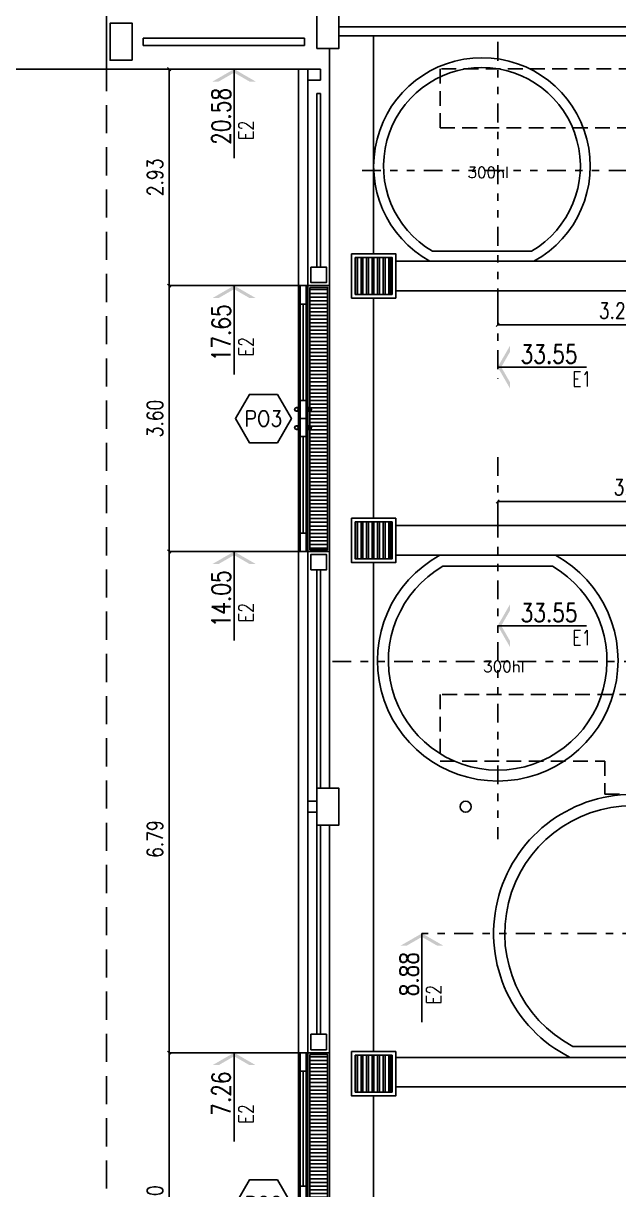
# Model space of a CAD drawing. Extents: x 3 to 114, y 126 to 173.
# Drawn here: x 19.88 to 27.94, y 144.2 to 159.99 of the extents above; entities that cross this region are included whole.
import ezdxf
from ezdxf.enums import TextEntityAlignment as Align

# ---------------------------------------------------------------- set-up
doc = ezdxf.new("R2010")
doc.units = 0
doc.header["$LTSCALE"] = 0.02
doc.header["$MEASUREMENT"] = 0
doc.header["$PDMODE"] = 35
for name, pattern in [('DIVIDE', [31.75, 12.7, -6.35, 0, -6.35, 0, -6.35]), ('HIDDEN', [9.525, 6.35, -3.175]), ('TRAZOS2', [0.375, 0.25, -0.125])]:
    doc.linetypes.add(name, pattern=pattern)
doc.layers.get('0').update_dxf_attribs({"linetype": 'CONTINUOUS'})
doc.layers.get('Defpoints').update_dxf_attribs({"linetype": 'CONTINUOUS'})
for name, color, linetype in [('-alisado-ferrite rojo', 24, 'CONTINUOUS'), ('-LOCAL-TXT', 3, 'CONTINUOUS'), ('-REJILLAS', 8, 'CONTINUOUS'), ('-tabique-tanque', 5, 'CONTINUOUS'), ('10-1-COTA-ACUM-100', 2, 'CONTINUOUS'), ('10-2-COTA-ACUM-100', 2, 'CONTINUOUS'), ('10-CARP-INSE-SIMB', 2, 'CONTINUOUS'), ('10-COTA-PARC-100', 4, 'CONTINUOUS'), ('columnas', 6, 'CONTINUOUS'), ('EJES-TANQUES', 1, 'TRAZOS2'), ('ladrillo', 30, 'CONTINUOUS'), ('PROYECCION', 7, 'HIDDEN'), ('VISTA-3', 8, 'CONTINUOUS')]:
    doc.layers.add(name, color=color, linetype=linetype)
doc.styles.add('COTAS', font='ROMANS.shx', dxfattribs={"width": 0.8})
doc.styles.add('NICO', font='romans.shx', dxfattribs={"height": 0.2})
doc.styles.add('ROMANS', font='romans')
doc.dimstyles.new('COTA-S-S-2-50', dxfattribs={"dimscale": 0.5, "dimtxt": 0.25, "dimasz": 0.05, "dimexe": 0, "dimexo": 0, "dimgap": 0.1, "dimtad": 1, "dimzin": 4, "dimdsep": 46, "dimtxsty": 'COTAS', "dimblk": 'OBLIQUE', "dimblk1": 'NONE', "dimblk2": 'M2_COTA', "dimcen": 0.1, "dimclrd": 2, "dimclre": 2, "dimclrt": 2, "dimadec": 0, "dimazin": 0, "dimtfac": 1, "dimtix": 1, "dimtmove": 2, "dimatfit": 3, "dimldrblk": 'M2_COTA', "dimfxl": 0, "dimtolj": 1, "dimtzin": 0, "dimarcsym": 0})

# ---------------------------------------------------------------- blocks, each defined once
blk = doc.blocks.new('FLE-A-ID')
at = {"linetype": 'ByBlock'}
blk.add_line((1.204, 0), (0, 0), dxfattribs=at)
for points in [[(0.168, 0.292), (0.168, 0.208), (0, 0), (0.048, 0)], [(0.168, -0.292), (0.168, -0.208), (0, 0), (0.048, 0)]]:
    blk.add_solid(points)
at = {"style": 'COTAS', "width": 0.8}
blk.add_attdef('NUMEJE', (1.204, 0.262), '', height=0.2, rotation=180, dxfattribs=at)
blk.add_attdef('ACUTA', text='', height=0.25, rotation=180, dxfattribs=at).set_placement((0.333, -0.05), align=Align.RIGHT)
blk = doc.blocks.new('_OBLIQUE')
at = {"color": 0, "linetype": 'ByBlock'}
blk.add_line((-0.5, -0.5), (0.5, 0.5), dxfattribs=at)
blk = doc.blocks.new('*D26')
at = {"layer": '10-COTA-PARC-100', "color": 2, "lineweight": -2}
for p, q in [((21, 159.369), (19.35, 159.369)), ((19.35, 159.369), (19.35, 139.399)), ((21, 139.399), (19.35, 139.399))]:
    blk.add_line(p, q, dxfattribs=at)
at = {"layer": 'Defpoints', "color": 0}
for p in [(21, 159.369), (19.35, 139.399), (21, 139.399)]:
    blk.add_point(p, dxfattribs=at)
at = {"layer": '10-COTA-PARC-100', "color": 2, "lineweight": -2, "xscale": 0.0425, "yscale": 0.0425, "zscale": 0.0425}
for p, rotation in [((19.35, 159.369), 90), ((19.35, 139.399), 270)]:
    blk.add_blockref('_OBLIQUE', p, dxfattribs=dict(at, rotation=rotation))
at = {"layer": '10-COTA-PARC-100', "color": 2, "insert": (19.159, 148.884), "char_height": 0.2125, "attachment_point": 5, "rotation": 90, "style": 'COTAS'}
blk.add_mtext('\\A1;19.97', dxfattribs=at)
blk = doc.blocks.new('_None')
blk = doc.blocks.new('M2_COTA')
for p, q in [((-1, 0), (0, 0)), ((0, 1), (0, -1))]:
    blk.add_line(p, q)
at = {"const_width": 0.2}
blk.add_lwpolyline([(-1, -1), (1, 1)], dxfattribs=at)
blk = doc.blocks.new('*D92')
at = {"layer": '10-COTA-PARC-100', "color": 2, "lineweight": -2}
for p, q in [((23.23, 156.438), (21.85, 156.438)), ((21.85, 156.438), (21.85, 152.838)), ((23.23, 152.838), (21.85, 152.838))]:
    blk.add_line(p, q, dxfattribs=at)
at = {"layer": 'Defpoints', "color": 0}
for p in [(23.23, 156.438), (21.85, 152.838), (23.23, 152.838)]:
    blk.add_point(p, dxfattribs=at)
at = {"layer": '10-COTA-PARC-100', "color": 2, "lineweight": -2, "xscale": 0.0425, "yscale": 0.0425, "zscale": 0.0425}
for p, rotation in [((21.85, 156.438), 90), ((21.85, 152.838), 270)]:
    blk.add_blockref('_OBLIQUE', p, dxfattribs=dict(at, rotation=rotation))
at = {"layer": '10-COTA-PARC-100', "color": 2, "insert": (21.659, 154.638), "char_height": 0.2125, "attachment_point": 5, "rotation": 90, "style": 'COTAS'}
blk.add_mtext('\\A1;3.60', dxfattribs=at)
blk = doc.blocks.new('*D93')
at = {"layer": '10-COTA-PARC-100', "color": 2, "lineweight": -2}
for p, q in [((22.45, 159.369), (21.85, 159.369)), ((21.85, 156.438), (21.85, 159.369)), ((23.23, 156.438), (21.85, 156.438))]:
    blk.add_line(p, q, dxfattribs=at)
at = {"layer": 'Defpoints', "color": 0}
for p in [(21.85, 159.369), (22.45, 159.369), (23.23, 156.438)]:
    blk.add_point(p, dxfattribs=at)
at = {"layer": '10-COTA-PARC-100', "color": 2, "lineweight": -2, "xscale": 0.0425, "yscale": 0.0425, "zscale": 0.0425}
for p, rotation in [((21.85, 159.369), 90), ((21.85, 156.438), 270)]:
    blk.add_blockref('_OBLIQUE', p, dxfattribs=dict(at, rotation=rotation))
at = {"layer": '10-COTA-PARC-100', "color": 2, "insert": (21.659, 157.903), "char_height": 0.2125, "attachment_point": 5, "rotation": 90, "style": 'COTAS'}
blk.add_mtext('\\A1;2.93', dxfattribs=at)
blk = doc.blocks.new('*D94')
at = {"layer": '10-COTA-PARC-100', "color": 2, "lineweight": -2}
for p, q in [((23.23, 152.838), (21.85, 152.838)), ((21.85, 152.838), (21.85, 146.053)), ((23.23, 146.053), (21.85, 146.053))]:
    blk.add_line(p, q, dxfattribs=at)
at = {"layer": 'Defpoints', "color": 0}
for p in [(23.23, 152.838), (21.85, 146.053), (23.23, 146.053)]:
    blk.add_point(p, dxfattribs=at)
at = {"layer": '10-COTA-PARC-100', "color": 2, "lineweight": -2, "xscale": 0.0425, "yscale": 0.0425, "zscale": 0.0425}
for p, rotation in [((21.85, 152.838), 90), ((21.85, 146.053), 270)]:
    blk.add_blockref('_OBLIQUE', p, dxfattribs=dict(at, rotation=rotation))
at = {"layer": '10-COTA-PARC-100', "color": 2, "insert": (21.659, 148.945), "char_height": 0.2125, "attachment_point": 5, "rotation": 90, "style": 'COTAS'}
blk.add_mtext('\\A1;6.79', dxfattribs=at)
blk = doc.blocks.new('*D95')
at = {"layer": '10-COTA-PARC-100', "color": 2, "lineweight": -2}
for p, q in [((23.23, 146.053), (21.85, 146.053)), ((21.85, 146.053), (21.85, 141.953)), ((23.23, 141.953), (21.85, 141.953))]:
    blk.add_line(p, q, dxfattribs=at)
at = {"layer": 'Defpoints', "color": 0}
for p in [(23.23, 146.053), (21.85, 141.953), (23.23, 141.953)]:
    blk.add_point(p, dxfattribs=at)
at = {"layer": '10-COTA-PARC-100', "color": 2, "lineweight": -2, "xscale": 0.0425, "yscale": 0.0425, "zscale": 0.0425}
for p, rotation in [((21.85, 146.053), 90), ((21.85, 141.953), 270)]:
    blk.add_blockref('_OBLIQUE', p, dxfattribs=dict(at, rotation=rotation))
at = {"layer": '10-COTA-PARC-100', "color": 2, "insert": (21.659, 144.003), "char_height": 0.2125, "attachment_point": 5, "rotation": 90, "style": 'COTAS'}
blk.add_mtext('\\A1;4.10', dxfattribs=at)
blk = doc.blocks.new('*D111')
at = {"layer": '10-COTA-PARC-100', "color": 2, "lineweight": -2}
for p, q in [((26.3, 156.369), (26.3, 155.907)), ((29.55, 156.369), (29.55, 155.907)), ((29.55, 155.907), (26.3, 155.907))]:
    blk.add_line(p, q, dxfattribs=at)
at = {"layer": 'Defpoints', "color": 0}
for p in [(26.3, 156.369, 0), (29.55, 156.369), (26.3, 155.907)]:
    blk.add_point(p, dxfattribs=at)
at = {"layer": '10-COTA-PARC-100', "color": 2, "lineweight": -2, "xscale": 0.0425, "yscale": 0.0425, "zscale": 0.0425, "rotation": 180}
blk.add_blockref('_OBLIQUE', (26.3, 155.907), dxfattribs=at)
at = {"layer": '10-COTA-PARC-100', "color": 2, "lineweight": -2, "xscale": 0.0425, "yscale": 0.0425, "zscale": 0.0425}
blk.add_blockref('_OBLIQUE', (29.55, 155.907), dxfattribs=at)
at = {"layer": '10-COTA-PARC-100', "color": 2, "insert": (27.925, 156.098), "char_height": 0.2125, "attachment_point": 5, "style": 'COTAS'}
blk.add_mtext('\\A1;3.25', dxfattribs=at)
blk = doc.blocks.new('*D119')
at = {"layer": '10-COTA-PARC-100', "color": 2, "lineweight": -2}
for p, q in [((26.3, 153.189), (26.3, 153.516)), ((29.95, 153.516), (26.3, 153.516)), ((29.95, 153.189), (29.95, 153.516))]:
    blk.add_line(p, q, dxfattribs=at)
at = {"layer": 'Defpoints', "color": 0}
for p in [(26.3, 153.516), (26.3, 153.189, 0), (29.95, 153.189, 0)]:
    blk.add_point(p, dxfattribs=at)
at = {"layer": '10-COTA-PARC-100', "color": 2, "lineweight": -2, "xscale": 0.0425, "yscale": 0.0425, "zscale": 0.0425, "rotation": 180}
blk.add_blockref('_OBLIQUE', (26.3, 153.516), dxfattribs=at)
at = {"layer": '10-COTA-PARC-100', "color": 2, "lineweight": -2, "xscale": 0.0425, "yscale": 0.0425, "zscale": 0.0425}
blk.add_blockref('_OBLIQUE', (29.95, 153.516), dxfattribs=at)
at = {"layer": '10-COTA-PARC-100', "color": 2, "insert": (28.125, 153.708), "char_height": 0.2125, "attachment_point": 5, "style": 'COTAS'}
blk.add_mtext('\\A1;3.65', dxfattribs=at)
blk = doc.blocks.new('CARP-SI0')
blk.add_lwpolyline([(-0.224, 0.388), (-0.449, 0), (-0.224, -0.388), (0.224, -0.388), (0.449, 0), (0.224, 0.388)], close=True)
at = {"style": 'ROMANS', "width": 0.9}
blk.add_attdef('CARP', text='', height=0.25, dxfattribs=at).set_placement((0, 0), align=Align.MIDDLE)
at = {"style": 'ROMANS', "flags": 1}
for tag, p in [('MURO', (0.042, -0.598)), ('L-VANO', (-0.005, -0.936)), ('A-VANO', (0.005, -1.349))]:
    blk.add_attdef(tag, text='', height=0.25, dxfattribs=at).set_placement(p, align=Align.MIDDLE)

msp = doc.modelspace()

# ---------------------------------------------------------------- hatches: boundary and pattern name
at = {"layer": '-REJILLAS'}
h = msp.add_hatch(dxfattribs=at)
h.set_pattern_fill('ANSI32', color=256, scale=0.2, angle=585, style=0)
h.set_pattern_definition([(90, (-20722.350985, -2088.87836), (-0.075, 4e-12), []), (90, (-20722.325985, -2088.85336), (-0.075, 4e-12), [])])
h.paths.add_polyline_path([(24.37, 156.819), (24.37, 156.319), (24.87, 156.319), (24.87, 156.819)])
h = msp.add_hatch(dxfattribs=at)
h.set_pattern_fill('ANSI32', color=256, scale=0.2, angle=585, style=0)
h.set_pattern_definition([(90, (-20722.350985, -2092.45836), (-0.075, 4e-12), []), (90, (-20722.325985, -2092.43336), (-0.075, 4e-12), [])])
h.paths.add_polyline_path([(24.37, 153.239), (24.37, 152.739), (24.87, 152.739), (24.87, 153.239)])
h = msp.add_hatch(dxfattribs=at)
h.set_pattern_fill('ANSI32', color=256, scale=0.2, angle=585, style=0)
h.set_pattern_definition([(90, (-20722.350985, -2099.67836), (-0.075, 4e-12), []), (90, (-20722.325985, -2099.65336), (-0.075, 4e-12), [])])
h.paths.add_polyline_path([(24.37, 146.019), (24.37, 145.519), (24.87, 145.519), (24.87, 146.019)])
at = {"layer": 'VISTA-3'}
h = msp.add_hatch(dxfattribs=at)
h.set_pattern_fill('_USER', color=256, scale=0.05, style=0, pattern_type=0)
h.set_pattern_definition([(0, (-1e-09, 35.68335), (0, 0.05), [])])
h.paths.add_polyline_path([(23.755, 156.413), (23.995, 156.413), (23.995, 152.863), (23.755, 152.863)])
h = msp.add_hatch(dxfattribs=at)
h.set_pattern_fill('_USER', color=256, scale=0.05, style=0, pattern_type=0)
h.set_pattern_definition([(0, (-1e-09, 25.297845), (0, 0.05), [])])
h.paths.add_polyline_path([(23.755, 146.028), (23.995, 146.028), (23.995, 141.978), (23.755, 141.978)])

# ---------------------------------------------------------------- linework, layer by layer
at = {"layer": '-alisado-ferrite rojo', "color": 0, "extrusion": (0, 0, -1)}
msp.add_lwpolyline([(-24.92, 156.369), (-53.1, 156.369), (-53.1, 156.769), (-24.92, 156.769)], close=True, dxfattribs=at)
at = {"layer": '-alisado-ferrite rojo', "extrusion": (0, 0, -1), "elevation": 0}
msp.add_lwpolyline([(-24.92, 153.189), (-53.85, 153.189), (-53.85, 152.789), (-24.92, 152.789)], close=True, dxfattribs=at)
at = {"layer": '-REJILLAS'}
for p, q in [((24.62, 156.869), (24.62, 159.819)), ((24.62, 153.289, 0), (24.62, 156.269)), ((24.62, 146.069), (24.62, 152.689, 0)), ((24.62, 142.509), (24.62, 145.469))]:
    msp.add_line(p, q, dxfattribs=at)
at = {"layer": '-REJILLAS', "color": 7}
msp.add_lwpolyline([(21, 159.369), (6, 159.369), (6, 139.399), (17.775, 139.399)], dxfattribs=at)
for points in [[(24.32, 156.869), (24.92, 156.869), (24.92, 156.269), (24.32, 156.269)], [(24.37, 156.819), (24.87, 156.819), (24.87, 156.319), (24.37, 156.319)], [(23.73, 156.438), (24.02, 156.438), (24.02, 152.838), (23.73, 152.838)], [(23.755, 156.413), (23.995, 156.413), (23.995, 152.863), (23.755, 152.863)], [(24.32, 146.069), (24.92, 146.069), (24.92, 145.469), (24.32, 145.469)], [(23.73, 146.053), (24.02, 146.053), (24.02, 141.953), (23.73, 141.953)], [(23.755, 146.028), (23.995, 146.028), (23.995, 141.978), (23.755, 141.978)], [(24.37, 146.019), (24.87, 146.019), (24.87, 145.519), (24.37, 145.519)]]:
    msp.add_lwpolyline(points, close=True, dxfattribs=at)
at = {"layer": '-REJILLAS', "color": 0}
for points in [[(53.1, 156.769), (24.92, 156.769)], [(24.92, 156.369), (53.1, 156.369)]]:
    msp.add_lwpolyline(points, dxfattribs=at)
at = {"layer": '-REJILLAS', "color": 7, "elevation": 0}
for points in [[(24.32, 153.289), (24.92, 153.289), (24.92, 152.689), (24.32, 152.689)], [(24.37, 153.239), (24.87, 153.239), (24.87, 152.739), (24.37, 152.739)]]:
    msp.add_lwpolyline(points, close=True, dxfattribs=at)
for points in [[(24.92, 152.789), (53.85, 152.789), (53.85, 153.189), (24.92, 153.189)], [(24.92, 145.589), (53.85, 145.589), (53.85, 145.989), (24.92, 145.989)]]:
    msp.add_lwpolyline(points, dxfattribs=at)
at = {"layer": '-tabique-tanque', "color": 3}
for points in [[(25.383, 156.769, -3.911521), (26.791, 156.769)], [(25.418, 156.904, -3.714835), (26.756, 156.904)]]:
    msp.add_lwpolyline(points, format="xyb", close=True, dxfattribs=at)
at = {"layer": '-tabique-tanque', "elevation": 0}
for points in [[(27.082, 152.789, -3.911521), (25.518, 152.789)], [(27.043, 152.639, -3.714835), (25.557, 152.639)], [(28.969, 145.989), (27.281, 145.989, -4.219005)], [(28.932, 146.139), (27.318, 146.139, -4.037326)]]:
    msp.add_lwpolyline(points, format="xyb", close=True, dxfattribs=at)
msp.add_circle((25.866, 149.383, 0), 0.075)
at = {"layer": '10-2-COTA-ACUM-100'}
for p, q in [((23.73, 156.438), (22.73, 156.438)), ((23.73, 152.838), (22.73, 152.838)), ((23.73, 146.053), (22.73, 146.053))]:
    msp.add_line(p, q, dxfattribs=at)
at = {"layer": 'columnas'}
for points in [[(23.85, 159.649), (24.15, 159.649), (24.15, 160.109), (23.85, 160.109)], [(21.35, 159.489), (21.05, 159.489), (21.05, 159.989), (21.35, 159.989)], [(23.77, 156.688), (23.77, 156.478), (23.98, 156.478), (23.98, 156.688)], [(23.77, 152.588), (23.77, 152.798), (23.98, 152.798), (23.98, 152.588)], [(23.85, 149.634), (24.15, 149.634), (24.15, 149.134), (23.85, 149.134)], [(23.77, 146.303), (23.77, 146.093), (23.98, 146.093), (23.98, 146.303)]]:
    msp.add_lwpolyline(points, close=True, dxfattribs=at)
at = {"layer": 'EJES-TANQUES', "linetype": 'DIVIDE'}
for p, q in [((26.3, 159.737, 0), (26.3, 155.176, 0)), ((24.463, 157.997, 0), (34.913, 157.997, 0)), ((26.3, 154.116, 0), (26.3, 148.944, 0)), ((24.063, 151.349, 0), (53.85, 151.359)), ((30.976, 147.669, 0), (25.274, 147.669, 0))]:
    msp.add_line(p, q, dxfattribs=at)
at = {"layer": 'ladrillo', "color": 3}
for p, q in [((21, 159.819), (21, 160.109)), ((21, 160.109), (21, 159.369)), ((21, 159.369), (23.9, 159.369)), ((23.9, 159.369), (23.9, 159.219)), ((23.73, 159.219), (23.9, 159.219)), ((23.85, 149.459), (23.73, 149.459)), ((23.73, 146.053), (23.73, 149.309)), ((23.85, 149.309), (23.73, 149.309)), ((24.02, 146.053), (23.73, 146.053))]:
    msp.add_line(p, q, dxfattribs=at)
at = {"layer": 'ladrillo', "color": 2}
for p, q in [((23.683, 159.79), (21.5, 159.79)), ((21.5, 159.79), (21.5, 159.688)), ((23.683, 159.688), (21.5, 159.688)), ((23.683, 159.79), (23.683, 159.688)), ((23.85, 159.039), (23.85, 156.688)), ((23.9, 159.039), (23.85, 159.039)), ((23.85, 149.634), (23.85, 152.588)), ((23.85, 149.134), (23.85, 146.303)), ((23.9, 146.303), (23.85, 146.303))]:
    msp.add_line(p, q, dxfattribs=at)
for points in [[(29.85, 159.939), (24.15, 159.939)], [(23.9, 159.039), (23.9, 156.688), (23.85, 156.688)], [(23.9, 149.634), (23.9, 152.588), (23.85, 152.588)], [(23.9, 149.134), (23.9, 146.303)]]:
    msp.add_lwpolyline(points, dxfattribs=at)
at = {"layer": 'ladrillo', "color": 3}
for points in [[(24.15, 159.819), (29.85, 159.819)], [(23.73, 159.219), (23.73, 156.438), (24.02, 156.438), (24.02, 159.649)], [(23.73, 149.459), (23.73, 152.838), (24.02, 152.838), (24.02, 149.634)], [(24.02, 146.053), (24.02, 149.134)]]:
    msp.add_lwpolyline(points, dxfattribs=at)
at = {"layer": 'PROYECCION', "color": 2, "linetype": 'HIDDEN', "ltscale": 3}
msp.add_lwpolyline([(23.73, 136.784), (21, 136.784), (21, 164.319)], dxfattribs=at)
at = {"layer": 'PROYECCION', "color": 0, "linetype": 'TRAZOS2', "ltscale": 40, "elevation": 0}
for points in [[(53.85, 159.649), (51.7, 159.649), (51.7, 158.975), (41.339, 158.975), (41.339, 159.372), (25.52, 159.372), (25.52, 158.572), (40.251, 158.572), (40.251, 158.175), (42.317, 158.175)], [(42.317, 158.175), (42.317, 149.852), (41.294, 149.852), (41.294, 150.902), (40.494, 150.902), (40.494, 149.852), (37.646, 149.852), (37.646, 150.902), (36.846, 150.902), (36.846, 149.852), (34, 149.852), (34, 150.902), (33.2, 150.902), (33.2, 149.852), (31.75, 149.852), (31.75, 150.902), (25.52, 150.902), (25.52, 150.002), (27.75, 150.002), (27.75, 149.552), (28.5, 149.552), (28.5, 150.002), (30.95, 150.002), (30.95, 148.947)]]:
    msp.add_lwpolyline(points, dxfattribs=at)
at = {"layer": 'VISTA-3', "color": 7}
for p, q in [((23.6, 139.399), (23.6, 159.369)), ((23.73, 159.219), (23.73, 159.369)), ((23.625, 156.188), (23.625, 154.883)), ((23.665, 156.188), (23.665, 154.883)), ((23.705, 156.188), (23.705, 154.883)), ((23.625, 153.088), (23.625, 154.393)), ((23.665, 153.088), (23.665, 154.393)), ((23.705, 153.088), (23.705, 154.393)), ((23.73, 149.309), (23.73, 149.459)), ((23.625, 145.803), (23.625, 144.248)), ((23.665, 145.803), (23.665, 144.248)), ((23.705, 145.803), (23.705, 144.248))]:
    msp.add_line(p, q, dxfattribs=at)
at = {"layer": 'VISTA-3'}
for p, q in [((23.575, 154.786), (23.625, 154.786)), ((23.755, 154.786), (23.705, 154.786)), ((23.575, 154.736), (23.625, 154.736)), ((23.755, 154.736), (23.705, 154.736)), ((23.575, 154.541), (23.625, 154.541)), ((23.575, 154.491), (23.625, 154.491)), ((23.755, 154.541), (23.705, 154.541)), ((23.755, 154.491), (23.705, 154.491))]:
    msp.add_line(p, q, dxfattribs=at)
at = {"layer": 'VISTA-3', "color": 2}
for points in [[(23.625, 156.438), (23.625, 156.188), (23.705, 156.188), (23.705, 156.438)], [(23.625, 154.883), (23.625, 154.638), (23.705, 154.638), (23.705, 154.883)], [(23.625, 154.393), (23.625, 154.638), (23.705, 154.638), (23.705, 154.393)], [(23.625, 152.838), (23.625, 153.088), (23.705, 153.088), (23.705, 152.838)], [(23.625, 146.053), (23.625, 145.803), (23.705, 145.803), (23.705, 146.053)], [(23.625, 144.248), (23.625, 144.003), (23.705, 144.003), (23.705, 144.248)]]:
    msp.add_lwpolyline(points, close=True, dxfattribs=at)
for centre, radius in [((23.575, 154.761), 0.025), ((23.575, 154.761), 0.0225), ((23.755, 154.761), 0.025), ((23.755, 154.761), 0.0225), ((23.575, 154.516), 0.025), ((23.575, 154.516), 0.0225), ((23.755, 154.516), 0.025), ((23.755, 154.516), 0.0225)]:
    msp.add_circle(centre, radius, dxfattribs=at)

# ---------------------------------------------------------------- block references
at = {"layer": '10-1-COTA-ACUM-100'}
ref = msp.add_blockref('FLE-A-ID', (26.3, 155.335, 0), dxfattribs=dict(at, xscale=-1, rotation=179.9999999995571))
ref.add_attrib('ACUTA', '33.55', dxfattribs={"layer": '0', "height": 0.25, "rotation": 360, "style": 'COTAS', "width": 0.8}).set_placement((27.381, 155.385, 0), align=Align.RIGHT)
ref.add_attrib('NUMEJE', 'E1', (27.306, 155.073, 0), dxfattribs={"layer": '0', "height": 0.2, "rotation": 360, "style": 'COTAS', "width": 0.8})
ref = msp.add_blockref('FLE-A-ID', (26.3, 151.834, 0), dxfattribs=dict(at, xscale=-1, rotation=179.9999999995571))
ref.add_attrib('ACUTA', '33.55', dxfattribs={"layer": '0', "height": 0.25, "rotation": 360, "style": 'COTAS', "width": 0.8}).set_placement((27.381, 151.884, 0), align=Align.RIGHT)
ref.add_attrib('NUMEJE', 'E1', (27.306, 151.572, 0), dxfattribs={"layer": '0', "height": 0.2, "rotation": 360, "style": 'COTAS', "width": 0.8})
at = {"layer": '10-2-COTA-ACUM-100'}
ref = msp.add_blockref('FLE-A-ID', (22.73, 159.369), dxfattribs=dict(at, rotation=270.0000000004495))
ref.add_attrib('ACUTA', '20.58', dxfattribs={"layer": '0', "height": 0.25, "rotation": 90, "style": 'COTAS', "width": 0.8}).set_placement((22.68, 159.115), align=Align.RIGHT)
ref.add_attrib('NUMEJE', 'E2', (22.992, 158.407), dxfattribs={"layer": '0', "height": 0.2, "rotation": 90, "style": 'COTAS', "width": 0.8})
ref = msp.add_blockref('FLE-A-ID', (22.73, 156.438), dxfattribs=dict(at, rotation=270.0000000004495))
ref.add_attrib('ACUTA', '17.65', dxfattribs={"layer": '0', "height": 0.25, "rotation": 90, "style": 'COTAS', "width": 0.8}).set_placement((22.68, 156.184), align=Align.RIGHT)
ref.add_attrib('NUMEJE', 'E2', (22.992, 155.477), dxfattribs={"layer": '0', "height": 0.2, "rotation": 90, "style": 'COTAS', "width": 0.8})
ref = msp.add_blockref('FLE-A-ID', (22.73, 152.838), dxfattribs=dict(at, rotation=270.0000000004495))
ref.add_attrib('ACUTA', '14.05', dxfattribs={"layer": '0', "height": 0.25, "rotation": 90, "style": 'COTAS', "width": 0.8}).set_placement((22.68, 152.584), align=Align.RIGHT)
ref.add_attrib('NUMEJE', 'E2', (22.992, 151.877), dxfattribs={"layer": '0', "height": 0.2, "rotation": 90, "style": 'COTAS', "width": 0.8})
ref = msp.add_blockref('FLE-A-ID', (25.274, 147.669, 0), dxfattribs=dict(at, rotation=270.0000000004495))
ref.add_attrib('ACUTA', '8.88', dxfattribs={"layer": '0', "height": 0.25, "rotation": 90, "style": 'COTAS', "width": 0.8}).set_placement((25.224, 147.415, 0), align=Align.RIGHT)
ref.add_attrib('NUMEJE', 'E2', (25.536, 146.707, 0), dxfattribs={"layer": '0', "height": 0.2, "rotation": 90, "style": 'COTAS', "width": 0.8})
ref = msp.add_blockref('FLE-A-ID', (22.73, 146.053), dxfattribs=dict(at, rotation=270.0000000004495))
ref.add_attrib('ACUTA', '7.26', dxfattribs={"layer": '0', "height": 0.25, "rotation": 90, "style": 'COTAS', "width": 0.8}).set_placement((22.68, 145.799), align=Align.RIGHT)
ref.add_attrib('NUMEJE', 'E2', (22.992, 145.091), dxfattribs={"layer": '0', "height": 0.2, "rotation": 90, "style": 'COTAS', "width": 0.8})
at = {"layer": '10-CARP-INSE-SIMB'}
ref = msp.add_blockref('CARP-SI0', (23.127, 154.638), dxfattribs=dict(at, xscale=-0.84375, yscale=0.84375, zscale=0.84375))
ref.add_attrib('CARP', 'PO3', dxfattribs={"layer": '0', "height": 0.2109, "style": 'ROMANS', "width": 0.9}).set_placement((23.127, 154.638), align=Align.MIDDLE)
ref = msp.add_blockref('CARP-SI0', (23.127, 144.003), dxfattribs=dict(at, xscale=-0.84375, yscale=0.84375, zscale=0.84375))
ref.add_attrib('CARP', 'PO2', dxfattribs={"layer": '0', "height": 0.2109, "style": 'ROMANS', "width": 0.9}).set_placement((23.127, 144.003), align=Align.MIDDLE)

# ---------------------------------------------------------------- texts
at = {"layer": '-LOCAL-TXT', "color": 7, "extrusion": (2.05199e-08, 1.00772e-07, 1), "style": 'NICO'}
for p in [(26.17, 157.97, 0), (26.383, 151.281, 0)]:
    msp.add_text('300hl', height=0.15, dxfattribs=at).set_placement(p, align=Align.MIDDLE_CENTER)

# ---------------------------------------------------------------- dimensions: what is measured, and where the dimension line sits
at = {"layer": '10-COTA-PARC-100'}
for base, p1, p2, picture, middle in [((19.35, 139.399), (21, 159.369), (21, 139.399), '*D26', (19.159, 148.884)), ((21.8499, 146.0527), (23.23, 152.8382), (23.23, 146.0527), '*D94', (21.6587, 148.9454))]:
    dim = msp.add_linear_dim(base=base, p1=p1, p2=p2, angle=90, dimstyle='COTA-S-S-2-50', override={"dimscale": 0.85}, dxfattribs=at)
    dim.commit()
    dim.dimension.update_dxf_attribs({"geometry": picture, "text_midpoint": middle, "dimtype": 160})
for base, p1, p2, picture, middle in [((21.85, 159.369), (23.23, 156.438), (22.45, 159.369), '*D93', (21.659, 157.903)), ((21.85, 152.838), (23.23, 156.438), (23.23, 152.838), '*D92', (21.659, 154.638)), ((21.85, 141.953), (23.23, 146.053), (23.23, 141.953), '*D95', (21.659, 144.003))]:
    dim = msp.add_linear_dim(base=base, p1=p1, p2=p2, angle=90, dimstyle='COTA-S-S-2-50', override={"dimscale": 0.85}, dxfattribs=at)
    dim.commit()
    dim.dimension.update_dxf_attribs({"geometry": picture, "text_midpoint": middle})
for base, p1, p2, picture, middle in [((26.3, 155.907), (29.55, 156.369), (26.3, 156.369, 0), '*D111', (27.925, 156.098)), ((26.3, 153.516), (29.95, 153.189, 0), (26.3, 153.189, 0), '*D119', (28.125, 153.708))]:
    dim = msp.add_linear_dim(base=base, p1=p1, p2=p2, dimstyle='COTA-S-S-2-50', override={"dimscale": 0.85}, dxfattribs=at)
    dim.commit()
    dim.dimension.update_dxf_attribs({"geometry": picture, "text_midpoint": middle})

doc.saveas('drawing.dxf')
